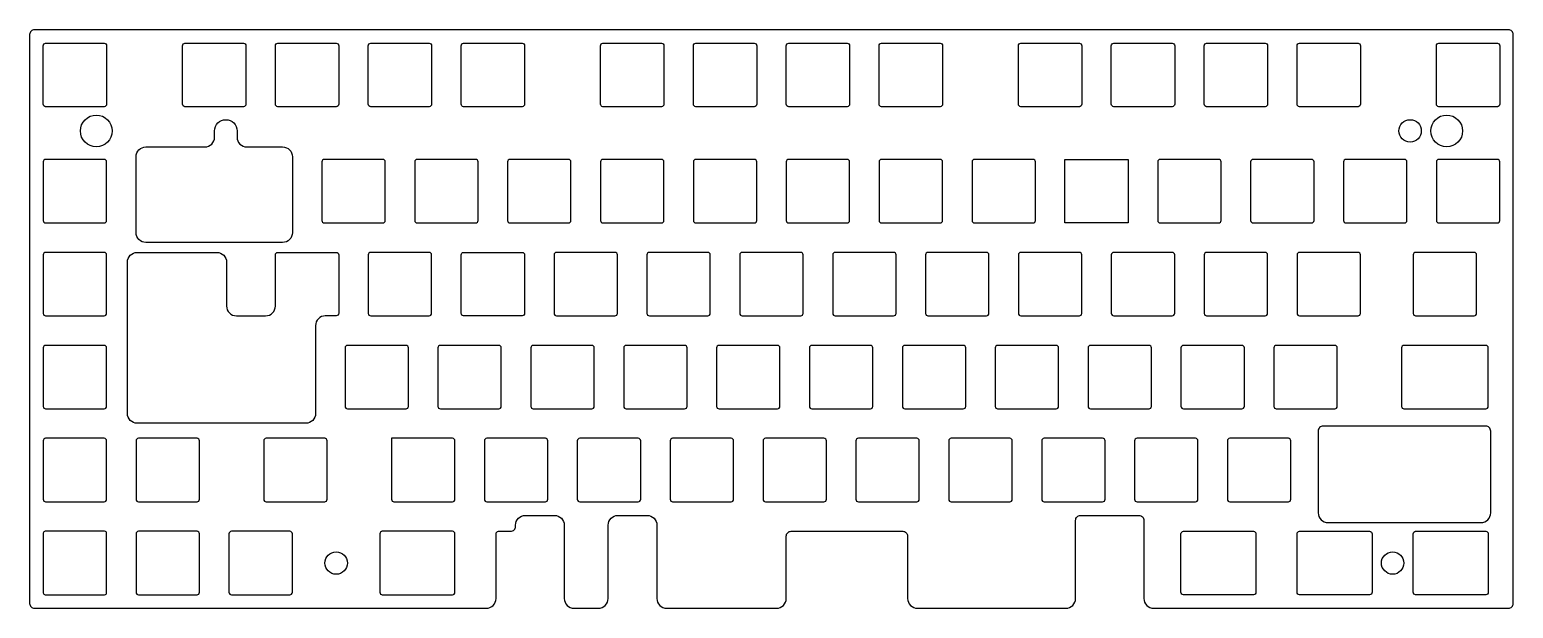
# Model space of a CAD drawing. Header units: millimetres. Extents: x -304 to 0, y -126 to -7.
import ezdxf

# ---------------------------------------------------------------- set-up
doc = ezdxf.new("R2010")
doc.units = ezdxf.units.MM
doc.layers.get('0').update_dxf_attribs({"linetype": 'CONTINUOUS'})

msp = doc.modelspace()

# ---------------------------------------------------------------- linework, layer by layer
for points in [[(-194.76, -123.81, 0.414214), (-192.76, -125.81), (-187.76, -125.81, 0.414214), (-185.76, -123.81), (-185.76, -108.78, -0.414214), (-183.76, -106.78), (-177.76, -106.78, -0.414214), (-175.76, -108.78), (-175.76, -123.81, 0.414214), (-173.76, -125.81), (-151.23, -125.81, 0.414214), (-149.23, -123.81), (-149.23, -111.03, -0.414214), (-148.23, -110.03), (-125.33, -110.03, -0.414214), (-124.33, -111.03), (-124.33, -123.81, 0.414214), (-122.33, -125.81), (-91.89, -125.81, 0.414214), (-89.89, -123.81), (-89.89, -107.78, -0.414214), (-88.89, -106.78), (-76.89, -106.78, -0.414214), (-75.89, -107.78), (-75.89, -123.81, 0.414214), (-73.89, -125.81), (-1.11, -125.81, 0.414214), (-0.11, -124.81), (-0.11, -8.25, 0.414214), (-1.11, -7.25), (-303.41, -7.25, 0.414214), (-304.41, -8.25), (-304.41, -124.81, 0.414214), (-303.41, -125.81), (-210.76, -125.81, 0.414214), (-208.76, -123.81), (-208.76, -110.53, -0.414214), (-208.26, -110.03), (-205.76, -110.03, 0.414214), (-204.76, -109.03), (-204.76, -108.78, -0.414214), (-202.76, -106.78), (-196.76, -106.78, -0.414214), (-194.76, -108.78)], [(-288.63, -10.52), (-288.63, -22.52, -0.414214), (-289.13, -23.02), (-301.13, -23.02, -0.414214), (-301.63, -22.52), (-301.63, -10.52, -0.414214), (-301.13, -10.02), (-289.13, -10.02, -0.414214)], [(-260.56, -23.02), (-272.56, -23.02, -0.414214), (-273.06, -22.52), (-273.06, -10.52, -0.414214), (-272.56, -10.02), (-260.56, -10.02, -0.414214), (-260.06, -10.52), (-260.06, -22.52, -0.414214)], [(-241.51, -23.02), (-253.51, -23.02, -0.414214), (-254.01, -22.52), (-254.01, -10.52, -0.414214), (-253.51, -10.02), (-241.51, -10.02, -0.414214), (-241.01, -10.52), (-241.01, -22.52, -0.414214)], [(-222.46, -23.02), (-234.46, -23.02, -0.414214), (-234.96, -22.52), (-234.96, -10.52, -0.414214), (-234.46, -10.02), (-222.46, -10.02, -0.414214), (-221.96, -10.52), (-221.96, -22.52, -0.414214)], [(-215.41, -10.02), (-203.41, -10.02, -0.414214), (-202.91, -10.52), (-202.91, -22.52, -0.414214), (-203.41, -23.02), (-215.41, -23.02, -0.414214), (-215.91, -22.52), (-215.91, -10.52, -0.414214)], [(-187.33, -22.52), (-187.33, -10.52, -0.414214), (-186.83, -10.02), (-174.83, -10.02, -0.414214), (-174.33, -10.52), (-174.33, -22.52, -0.414214), (-174.83, -23.02), (-186.83, -23.02, -0.414214)], [(-168.28, -22.52), (-168.28, -10.52, -0.414214), (-167.78, -10.02), (-155.78, -10.02, -0.414214), (-155.28, -10.52), (-155.28, -22.52, -0.414214), (-155.78, -23.02), (-167.78, -23.02, -0.414214)], [(-149.23, -22.52), (-149.23, -10.52, -0.414214), (-148.73, -10.02), (-136.73, -10.02, -0.414214), (-136.23, -10.52), (-136.23, -22.52, -0.414214), (-136.73, -23.02), (-148.73, -23.02, -0.414214)], [(-129.68, -10.02), (-117.68, -10.02, -0.414214), (-117.18, -10.52), (-117.18, -22.52, -0.414214), (-117.68, -23.02), (-129.68, -23.02, -0.414214), (-130.18, -22.52), (-130.18, -10.52, -0.414214)], [(-101.61, -22.52), (-101.61, -10.52, -0.414214), (-101.11, -10.02), (-89.11, -10.02, -0.414214), (-88.61, -10.52), (-88.61, -22.52, -0.414214), (-89.11, -23.02), (-101.11, -23.02, -0.414214)], [(-82.56, -22.52), (-82.56, -10.52, -0.414214), (-82.06, -10.02), (-70.06, -10.02, -0.414214), (-69.56, -10.52), (-69.56, -22.52, -0.414214), (-70.06, -23.02), (-82.06, -23.02, -0.414214)], [(-63.51, -22.52), (-63.51, -10.52, -0.414214), (-63.01, -10.02), (-51.01, -10.02, -0.414214), (-50.51, -10.52), (-50.51, -22.52, -0.414214), (-51.01, -23.02), (-63.01, -23.02, -0.414214)], [(-43.96, -10.02), (-31.96, -10.02, -0.414214), (-31.46, -10.52), (-31.46, -22.52, -0.414214), (-31.96, -23.02), (-43.96, -23.02, -0.414214), (-44.46, -22.52), (-44.46, -10.52, -0.414214)], [(-15.38, -10.02), (-3.38, -10.02, -0.414214), (-2.88, -10.52), (-2.88, -22.52, -0.414214), (-3.38, -23.02), (-15.38, -23.02, -0.414214), (-15.88, -22.52), (-15.88, -10.52, -0.414214)], [(-280.58, -31.27), (-268.48, -31.27, 0.414214), (-266.48, -29.27), (-266.48, -27.99, -1), (-261.88, -27.99), (-261.88, -29.27, 0.414214), (-259.88, -31.27), (-252.53, -31.27, -0.414214), (-250.53, -33.27), (-250.53, -48.84, -0.414214), (-252.53, -50.84), (-280.58, -50.84, -0.414214), (-282.58, -48.84), (-282.58, -33.27, -0.414214)], [(-288.63, -34.33, 0.414214), (-289.13, -33.83), (-301.13, -33.83, 0.414214), (-301.63, -34.33), (-301.63, -46.33, 0.414214), (-301.13, -46.83), (-289.13, -46.83, 0.414214), (-288.63, -46.33)], [(-231.98, -46.83, 0.414214), (-231.48, -46.33), (-231.48, -34.33, 0.414214), (-231.98, -33.83), (-243.98, -33.83, 0.414214), (-244.48, -34.33), (-244.48, -46.33, 0.414214), (-243.98, -46.83)], [(-212.43, -34.33, 0.414214), (-212.93, -33.83), (-224.93, -33.83, 0.414214), (-225.43, -34.33), (-225.43, -46.33, 0.414214), (-224.93, -46.83), (-212.93, -46.83, 0.414214), (-212.43, -46.33)], [(-193.38, -34.33, 0.414214), (-193.88, -33.83), (-205.88, -33.83, 0.414214), (-206.38, -34.33), (-206.38, -46.33, 0.414214), (-205.88, -46.83), (-193.88, -46.83, 0.414214), (-193.38, -46.33)], [(-174.33, -34.33, 0.414214), (-174.83, -33.83), (-186.83, -33.83, 0.414214), (-187.33, -34.33), (-187.33, -46.33, 0.414214), (-186.83, -46.83), (-174.83, -46.83, 0.414214), (-174.33, -46.33)], [(-155.28, -34.33, 0.414214), (-155.78, -33.83), (-167.78, -33.83, 0.414214), (-168.28, -34.33), (-168.28, -46.33, 0.414214), (-167.78, -46.83), (-155.78, -46.83, 0.414214), (-155.28, -46.33)], [(-136.23, -34.33, 0.414214), (-136.73, -33.83), (-148.73, -33.83, 0.414214), (-149.23, -34.33), (-149.23, -46.33, 0.414214), (-148.73, -46.83), (-136.73, -46.83, 0.414214), (-136.23, -46.33)], [(-117.18, -34.33, 0.414214), (-117.68, -33.83), (-129.68, -33.83, 0.414214), (-130.18, -34.33), (-130.18, -46.33, 0.414214), (-129.68, -46.83), (-117.68, -46.83, 0.414214), (-117.18, -46.33)], [(-98.13, -34.33, 0.414214), (-98.63, -33.83), (-110.63, -33.83, 0.414214), (-111.13, -34.33), (-111.13, -46.33, 0.414214), (-110.63, -46.83), (-98.63, -46.83, 0.414214), (-98.13, -46.33)], [(-60.03, -34.33, 0.414214), (-60.53, -33.83), (-72.53, -33.83, 0.414214), (-73.03, -34.33), (-73.03, -46.33, 0.414214), (-72.53, -46.83), (-60.53, -46.83, 0.414214), (-60.03, -46.33)], [(-40.98, -34.33, 0.414214), (-41.48, -33.83), (-53.48, -33.83, 0.414214), (-53.98, -34.33), (-53.98, -46.33, 0.414214), (-53.48, -46.83), (-41.48, -46.83, 0.414214), (-40.98, -46.33)], [(-21.93, -34.33, 0.414214), (-22.43, -33.83), (-34.43, -33.83, 0.414214), (-34.93, -34.33), (-34.93, -46.33, 0.414214), (-34.43, -46.83), (-22.43, -46.83, 0.414214), (-21.93, -46.33)], [(-2.88, -34.33, 0.414214), (-3.38, -33.83), (-15.38, -33.83, 0.414214), (-15.88, -34.33), (-15.88, -46.33, 0.414214), (-15.38, -46.83), (-3.38, -46.83, 0.414214), (-2.88, -46.33)], [(-288.63, -53.38, 0.414214), (-289.13, -52.88), (-301.13, -52.88, 0.414214), (-301.63, -53.38), (-301.63, -65.38, 0.414214), (-301.13, -65.88), (-289.13, -65.88, 0.414214), (-288.63, -65.38)], [(-264.02, -54.88), (-264.02, -63.88, 0.414214), (-262.02, -65.88), (-256.01, -65.88, 0.414214), (-254.01, -63.88), (-254.01, -53.38, -0.414214), (-253.51, -52.88), (-241.51, -52.88, -0.414214), (-241.01, -53.38), (-241.01, -65.38, -0.414214), (-241.51, -65.88), (-243.77, -65.88, 0.414214), (-245.77, -67.88), (-245.77, -85.88, -0.414214), (-247.77, -87.88), (-282.37, -87.88, -0.414214), (-284.37, -85.88), (-284.37, -54.88, -0.414214), (-282.37, -52.88), (-266.02, -52.88, -0.414214)], [(-221.96, -53.38, 0.414214), (-222.46, -52.88), (-234.46, -52.88, 0.414214), (-234.96, -53.38), (-234.96, -65.38, 0.414214), (-234.46, -65.88), (-222.46, -65.88, 0.414214), (-221.96, -65.38)], [(-215.41, -52.88), (-203.41, -52.88, -0.414214), (-202.91, -53.38), (-202.91, -65.38, -0.414214), (-203.41, -65.88), (-215.41, -65.88, -0.414214), (-215.91, -65.38), (-215.91, -53.38, -0.414214)], [(-183.86, -53.38, 0.414214), (-184.36, -52.88), (-196.36, -52.88, 0.414214), (-196.86, -53.38), (-196.86, -65.38, 0.414214), (-196.36, -65.88), (-184.36, -65.88, 0.414214), (-183.86, -65.38)], [(-164.81, -53.38, 0.414214), (-165.31, -52.88), (-177.31, -52.88, 0.414214), (-177.81, -53.38), (-177.81, -65.38, 0.414214), (-177.31, -65.88), (-165.31, -65.88, 0.414214), (-164.81, -65.38)], [(-145.76, -53.38, 0.414214), (-146.26, -52.88), (-158.26, -52.88, 0.414214), (-158.76, -53.38), (-158.76, -65.38, 0.414214), (-158.26, -65.88), (-146.26, -65.88, 0.414214), (-145.76, -65.38)], [(-126.71, -53.38, 0.414214), (-127.21, -52.88), (-139.21, -52.88, 0.414214), (-139.71, -53.38), (-139.71, -65.38, 0.414214), (-139.21, -65.88), (-127.21, -65.88, 0.414214), (-126.71, -65.38)], [(-107.66, -53.38, 0.414214), (-108.16, -52.88), (-120.16, -52.88, 0.414214), (-120.66, -53.38), (-120.66, -65.38, 0.414214), (-120.16, -65.88), (-108.16, -65.88, 0.414214), (-107.66, -65.38)], [(-89.11, -65.88, 0.414214), (-88.61, -65.38), (-88.61, -53.38, 0.414214), (-89.11, -52.88), (-101.11, -52.88, 0.414214), (-101.61, -53.38), (-101.61, -65.38, 0.414214), (-101.11, -65.88)], [(-69.56, -53.38, 0.414214), (-70.06, -52.88), (-82.06, -52.88, 0.414214), (-82.56, -53.38), (-82.56, -65.38, 0.414214), (-82.06, -65.88), (-70.06, -65.88, 0.414214), (-69.56, -65.38)], [(-50.51, -53.38, 0.414214), (-51.01, -52.88), (-63.01, -52.88, 0.414214), (-63.51, -53.38), (-63.51, -65.38, 0.414214), (-63.01, -65.88), (-51.01, -65.88, 0.414214), (-50.51, -65.38)], [(-31.96, -65.88, 0.414214), (-31.46, -65.38), (-31.46, -53.38, 0.414214), (-31.96, -52.88), (-43.96, -52.88, 0.414214), (-44.46, -53.38), (-44.46, -65.38, 0.414214), (-43.96, -65.88)], [(-8.14, -65.88, 0.414214), (-7.64, -65.38), (-7.64, -53.38, 0.414214), (-8.14, -52.88), (-20.14, -52.88, 0.414214), (-20.64, -53.38), (-20.64, -65.38, 0.414214), (-20.14, -65.88)], [(-288.63, -72.43, 0.414214), (-289.13, -71.93), (-301.13, -71.93, 0.414214), (-301.63, -72.43), (-301.63, -84.43, 0.414214), (-301.13, -84.93), (-289.13, -84.93, 0.414214), (-288.63, -84.43)], [(-226.72, -72.43, 0.414214), (-227.22, -71.93), (-239.22, -71.93, 0.414214), (-239.72, -72.43), (-239.72, -84.43, 0.414214), (-239.22, -84.93), (-227.22, -84.93, 0.414214), (-226.72, -84.43)], [(-207.67, -72.43, 0.414214), (-208.17, -71.93), (-220.17, -71.93, 0.414214), (-220.67, -72.43), (-220.67, -84.43, 0.414214), (-220.17, -84.93), (-208.17, -84.93, 0.414214), (-207.67, -84.43)], [(-188.62, -72.43, 0.414214), (-189.12, -71.93), (-201.12, -71.93, 0.414214), (-201.62, -72.43), (-201.62, -84.43, 0.414214), (-201.12, -84.93), (-189.12, -84.93, 0.414214), (-188.62, -84.43)], [(-169.57, -72.43, 0.414214), (-170.07, -71.93), (-182.07, -71.93, 0.414214), (-182.57, -72.43), (-182.57, -84.43, 0.414214), (-182.07, -84.93), (-170.07, -84.93, 0.414214), (-169.57, -84.43)], [(-150.52, -72.43, 0.414214), (-151.02, -71.93), (-163.02, -71.93, 0.414214), (-163.52, -72.43), (-163.52, -84.43, 0.414214), (-163.02, -84.93), (-151.02, -84.93, 0.414214), (-150.52, -84.43)], [(-131.47, -72.43, 0.414214), (-131.97, -71.93), (-143.97, -71.93, 0.414214), (-144.47, -72.43), (-144.47, -84.43, 0.414214), (-143.97, -84.93), (-131.97, -84.93, 0.414214), (-131.47, -84.43)], [(-112.42, -72.43, 0.414214), (-112.92, -71.93), (-124.92, -71.93, 0.414214), (-125.42, -72.43), (-125.42, -84.43, 0.414214), (-124.92, -84.93), (-112.92, -84.93, 0.414214), (-112.42, -84.43)], [(-93.37, -72.43, 0.414214), (-93.87, -71.93), (-105.87, -71.93, 0.414214), (-106.37, -72.43), (-106.37, -84.43, 0.414214), (-105.87, -84.93), (-93.87, -84.93, 0.414214), (-93.37, -84.43)], [(-74.32, -72.43, 0.414214), (-74.82, -71.93), (-86.82, -71.93, 0.414214), (-87.32, -72.43), (-87.32, -84.43, 0.414214), (-86.82, -84.93), (-74.82, -84.93, 0.414214), (-74.32, -84.43)], [(-55.27, -72.43, 0.414214), (-55.77, -71.93), (-67.77, -71.93, 0.414214), (-68.27, -72.43), (-68.27, -84.43, 0.414214), (-67.77, -84.93), (-55.77, -84.93, 0.414214), (-55.27, -84.43)], [(-36.22, -72.43, 0.414214), (-36.72, -71.93), (-48.72, -71.93, 0.414214), (-49.22, -72.43), (-49.22, -84.43, 0.414214), (-48.72, -84.93), (-36.72, -84.93, 0.414214), (-36.22, -84.43)], [(-5.26, -72.43, 0.414214), (-5.76, -71.93), (-22.53, -71.93, 0.414214), (-23.03, -72.43), (-23.03, -84.43, 0.414214), (-22.53, -84.93), (-5.76, -84.93, 0.414214), (-5.26, -84.43)], [(-288.63, -91.48, 0.414214), (-289.13, -90.98), (-301.13, -90.98, 0.414214), (-301.63, -91.48), (-301.63, -103.48, 0.414214), (-301.13, -103.98), (-289.13, -103.98, 0.414214), (-288.63, -103.48)], [(-269.58, -91.48, 0.414214), (-270.08, -90.98), (-282.08, -90.98, 0.414214), (-282.58, -91.48), (-282.58, -103.48, 0.414214), (-282.08, -103.98), (-270.08, -103.98, 0.414214), (-269.58, -103.48)], [(-243.39, -91.48, 0.414214), (-243.89, -90.98), (-255.89, -90.98, 0.414214), (-256.39, -91.48), (-256.39, -103.48, 0.414214), (-255.89, -103.98), (-243.89, -103.98, 0.414214), (-243.39, -103.48)], [(-217.19, -91.48, 0.414214), (-217.69, -90.98), (-230.19, -90.98), (-230.19, -103.48, 0.414214), (-229.69, -103.98), (-217.69, -103.98, 0.414214), (-217.19, -103.48)], [(-198.14, -91.48, 0.414214), (-198.64, -90.98), (-210.64, -90.98, 0.414214), (-211.14, -91.48), (-211.14, -103.48, 0.414214), (-210.64, -103.98), (-198.64, -103.98, 0.414214), (-198.14, -103.48)], [(-179.09, -91.48, 0.414214), (-179.59, -90.98), (-191.59, -90.98, 0.414214), (-192.09, -91.48), (-192.09, -103.48, 0.414214), (-191.59, -103.98), (-179.59, -103.98, 0.414214), (-179.09, -103.48)], [(-160.04, -91.48, 0.414214), (-160.54, -90.98), (-172.54, -90.98, 0.414214), (-173.04, -91.48), (-173.04, -103.48, 0.414214), (-172.54, -103.98), (-160.54, -103.98, 0.414214), (-160.04, -103.48)], [(-141.49, -103.98, 0.414214), (-140.99, -103.48), (-140.99, -91.48, 0.414214), (-141.49, -90.98), (-153.49, -90.98, 0.414214), (-153.99, -91.48), (-153.99, -103.48, 0.414214), (-153.49, -103.98)], [(-121.94, -91.48, 0.414214), (-122.44, -90.98), (-134.44, -90.98, 0.414214), (-134.94, -91.48), (-134.94, -103.48, 0.414214), (-134.44, -103.98), (-122.44, -103.98, 0.414214), (-121.94, -103.48)], [(-102.89, -91.48, 0.414214), (-103.39, -90.98), (-115.39, -90.98, 0.414214), (-115.89, -91.48), (-115.89, -103.48, 0.414214), (-115.39, -103.98), (-103.39, -103.98, 0.414214), (-102.89, -103.48)], [(-83.84, -91.48, 0.414214), (-84.34, -90.98), (-96.34, -90.98, 0.414214), (-96.84, -91.48), (-96.84, -103.48, 0.414214), (-96.34, -103.98), (-84.34, -103.98, 0.414214), (-83.84, -103.48)], [(-65.29, -103.98, 0.414214), (-64.79, -103.48), (-64.79, -91.48, 0.414214), (-65.29, -90.98), (-77.29, -90.98, 0.414214), (-77.79, -91.48), (-77.79, -103.48, 0.414214), (-77.29, -103.98)], [(-45.74, -91.48, 0.414214), (-46.24, -90.98), (-58.24, -90.98, 0.414214), (-58.74, -91.48), (-58.74, -103.48, 0.414214), (-58.24, -103.98), (-46.24, -103.98, 0.414214), (-45.74, -103.48)], [(-6.75, -108.24, 0.414214), (-4.75, -106.24), (-4.75, -89.48, 0.414214), (-5.75, -88.48), (-39.13, -88.48, 0.414214), (-40.13, -89.48), (-40.13, -106.24, 0.414214), (-38.13, -108.24)], [(-301.63, -122.63, 0.414214), (-301.23, -123.03), (-289.03, -123.03, 0.414214), (-288.63, -122.63), (-288.63, -110.43, 0.414214), (-289.03, -110.03), (-301.23, -110.03, 0.414214), (-301.63, -110.43)], [(-269.58, -110.53, 0.414214), (-270.08, -110.03), (-282.08, -110.03, 0.414214), (-282.58, -110.53), (-282.58, -122.53, 0.414214), (-282.08, -123.03), (-270.08, -123.03, 0.414214), (-269.58, -122.53)], [(-250.53, -110.53, 0.414214), (-251.03, -110.03), (-263.03, -110.03, 0.414214), (-263.53, -110.53), (-263.53, -122.53, 0.414214), (-263.03, -123.03), (-251.03, -123.03, 0.414214), (-250.53, -122.53)], [(-217.19, -110.53, 0.414214), (-217.69, -110.03), (-232.08, -110.03, 0.414214), (-232.58, -110.53), (-232.58, -122.53, 0.414214), (-232.08, -123.03), (-217.69, -123.03, 0.414214), (-217.19, -122.53)], [(-67.77, -110.03), (-53.39, -110.03, -0.414214), (-52.89, -110.53), (-52.89, -122.53, -0.414214), (-53.39, -123.03), (-67.77, -123.03, -0.414214), (-68.27, -122.53), (-68.27, -110.53, -0.414214)], [(-43.96, -110.03), (-29.58, -110.03, -0.414214), (-29.08, -110.53), (-29.08, -122.53, -0.414214), (-29.58, -123.03), (-43.96, -123.03, -0.414214), (-44.46, -122.53), (-44.46, -110.53, -0.414214)], [(-20.14, -110.03), (-5.76, -110.03, -0.414214), (-5.26, -110.53), (-5.26, -122.53, -0.414214), (-5.76, -123.03), (-20.14, -123.03, -0.414214), (-20.64, -122.53), (-20.64, -110.53, -0.414214)]]:
    msp.add_lwpolyline(points, format="xyb", close=True)
msp.add_lwpolyline([(-92.08, -33.83), (-79.08, -33.83), (-79.08, -46.83), (-92.08, -46.83)], close=True)
for centre, radius in [((-290.76, -27.99), 3.25), ((-21.28, -27.99), 2.3), ((-13.76, -27.99), 3.25), ((-241.55, -116.53), 2.3), ((-24.86, -116.53), 2.3)]:
    msp.add_circle(centre, radius)

doc.saveas('drawing.dxf')
